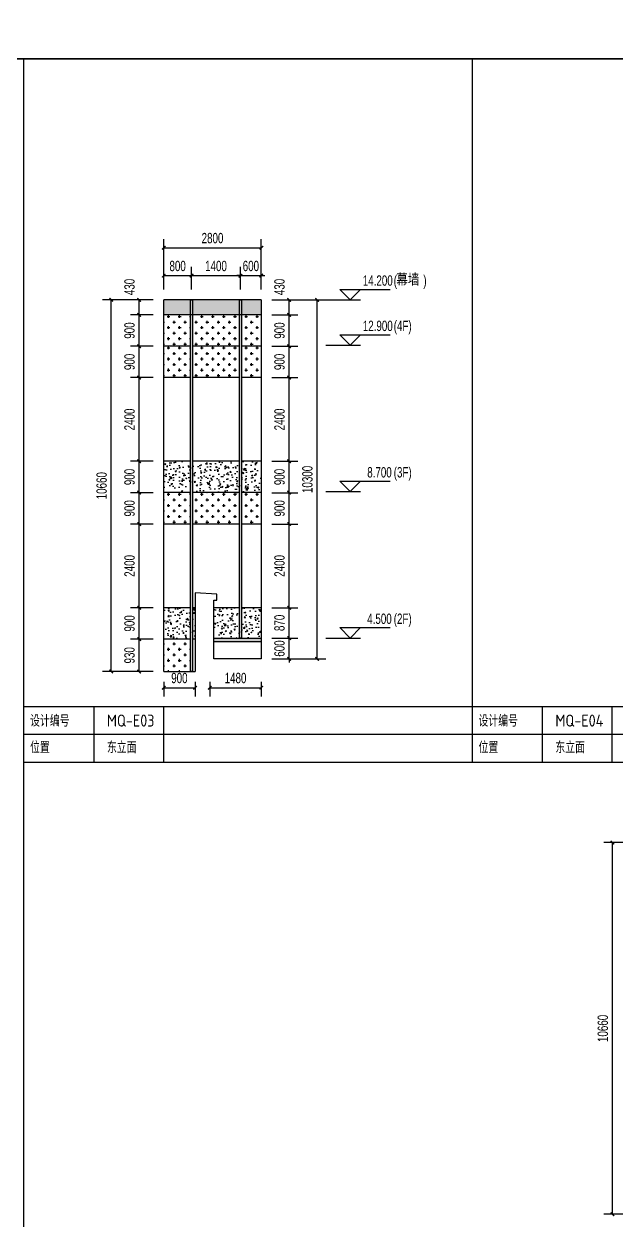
# Model space of a CAD drawing. Extents: x -3 to 440502, y -49243 to 59402.
# Drawn here: x 390238 to 407219, y 25095 to 59402 of the extents above; entities that cross this region are included whole.
import ezdxf

# ---------------------------------------------------------------- set-up
doc = ezdxf.new("R2010")
doc.units = 0
doc.header["$LTSCALE"] = 1000
doc.header["$MEASUREMENT"] = 0
doc.linetypes.add('ACAD_ISO05W100', pattern=[34, 24, -3, 0.5, -3, 0.5, -3])
for name, color, linetype in [('01-标注_尺寸', 124, 'Continuous'), ('01-标注_标高', 200, 'Continuous'), ('02-TEXT_标注', 130, 'Continuous'), ('05-填充_156', 156, 'Continuous'), ('05-填充_18', 18, 'Continuous'), ('05-填充_天正', 26, 'Continuous'), ('A-0-图名图例', 2, 'Continuous'), ('A-C_窗', 140, 'Continuous'), ('D_铝板', 181, 'Continuous'), ('E-立面', 255, 'Continuous')]:
    doc.layers.add(name, color=color, linetype=linetype)
doc.styles.add('_TCH_DIM', font='ros.shx', dxfattribs={"bigfont": 'jd.shx'})
doc.styles.add('_TCH_DIM_T3', font='ros.shx', dxfattribs={"width": 0.705882, "bigfont": 'jd.shx'})
doc.styles.get("Standard").update_dxf_attribs({"font": 'gbenor.shx', "bigfont": 'gbcbig.shx'})
doc.dimstyles.new('_TCH_ARCH&&100', dxfattribs={"dimtxt": 297.5, "dimasz": 100, "dimexe": 250, "dimexo": 300, "dimgap": 126.25, "dimtad": 1, "dimdec": 0, "dimzin": 0, "dimdsep": 46, "dimtxsty": '_TCH_DIM_T3', "dimblk": 'ARCHTICK', "dimcen": 0.09, "dimclrt": 7, "dimazin": 2, "dimtfac": 1, "dimtdec": 0, "dimtix": 1, "dimtmove": 2, "dimatfit": 3, "dimfxl": 0, "dimtolj": 1, "dimtzin": 0, "dimarcsym": 0})
pattern_1 = [(360, (416730.14, 75913.96), (158.75, 158.75), [79.375, -238.125]), (90, (416769.83, 75874.27), (-158.75, 158.75), [79.375, -238.125])]
pattern_2 = [(360, (416730.14, 80113.96), (158.75, 158.75), [79.375, -238.125]), (90, (416769.83, 80074.27), (-158.75, 158.75), [79.375, -238.125])]
pattern_3 = [(360, (416730.14, 81013.96), (158.75, 158.75), [79.375, -238.125]), (90, (416769.83, 80974.27), (-158.75, 158.75), [79.375, -238.125])]

# ---------------------------------------------------------------- blocks, each defined once
blk = doc.blocks.new('图框-A1')
for points, const_width in [([(0, 0), (841, 0), (841, 594), (0, 594)], 0.05), ([(766, 584), (25, 584), (25, 10), (766, 10)], 0.5)]:
    blk.add_lwpolyline(points, close=True, dxfattribs=dict(const_width=const_width))
at = {"const_width": 0.05}
blk.add_lwpolyline([(420.5, 594), (420.5, 592)], dxfattribs=at)
blk = doc.blocks.new('*U91')
for p, q in [((0, 1600), (12859, 1600)), ((0, 800), (12859, 800)), ((0, 0), (12859, 0))]:
    blk.add_line(p, q)
for points in [[(2000, 1600), (2000, 0)], [(4000, 1600), (4000, 0)]]:
    blk.add_lwpolyline(points)
for s, p in [('设计编号', (176, 1020)), ('位置', (176, 258))]:
    blk.add_text(s, height=332.8).set_placement(p)
blk = doc.blocks.new('*U22')
at = {"layer": '05-填充_18'}
h = blk.add_hatch(color=256, dxfattribs=at)
h.dxf.hatch_style = 1
h.paths.add_polyline_path([(60, -10350), (0, -10350), (0, 310), (60, 310)])
blk.add_lwpolyline([(60, -10350), (0, -10350), (0, 310), (60, 310)], close=True)
blk = doc.blocks.new('*U53')
at = {"layer": '05-填充_18'}
h = blk.add_hatch(color=256, dxfattribs=at)
h.dxf.hatch_style = 1
h.paths.add_polyline_path([(60, -9390), (0, -9390), (0, 310), (60, 310)])
blk.add_lwpolyline([(60, -9390), (0, -9390), (0, 310), (60, 310)], close=True)
blk = doc.blocks.new('*U92')
for p, q in [((0, 1600), (29903, 1600)), ((0, 800), (29903, 800)), ((0, 0), (29903, 0))]:
    blk.add_line(p, q)
for points in [[(2000, 1600), (2000, 0)], [(4000, 1600), (4000, 0)]]:
    blk.add_lwpolyline(points)
for s, p in [('设计编号', (176, 1020)), ('位置', (176, 258))]:
    blk.add_text(s, height=332.8).set_placement(p)
blk = doc.blocks.new('_ArchTick')
at = {"color": 0, "linetype": 'ByBlock', "const_width": 0.4}
blk.add_lwpolyline([(-0.5, -0.5), (0.5, 0.5)], dxfattribs=at)
blk = doc.blocks.new('*D876')
at = {"layer": '01-标注_尺寸', "color": 0, "lineweight": -2, "transparency": 16777216}
for p, q in [((393946, 41758), (393292, 41758)), ((393542, 40828), (393542, 41758)), ((393946, 40828), (393292, 40828))]:
    blk.add_line(p, q, dxfattribs=at)
at = {"layer": 'Defpoints', "color": 0, "transparency": 16777216}
for p in [(393542, 41758), (394246, 41758), (394246, 40828)]:
    blk.add_point(p, dxfattribs=at)
at = {"layer": '01-标注_尺寸', "color": 0, "lineweight": -2, "transparency": 16777216, "xscale": 100, "yscale": 100, "zscale": 100}
for p, rotation in [((393542, 41758), 90), ((393542, 40828), 270)]:
    blk.add_blockref('_ArchTick', p, dxfattribs=dict(at, rotation=rotation))
at = {"layer": '01-标注_尺寸', "color": 7, "transparency": 16777216, "insert": (393267, 41293), "char_height": 297.5, "attachment_point": 5, "rotation": 90, "style": '_TCH_DIM_T3'}
blk.add_mtext('\\A1;930', dxfattribs=at)
blk = doc.blocks.new('*D877')
at = {"layer": '01-标注_尺寸', "color": 0, "lineweight": -2, "transparency": 16777216}
for p, q in [((393946, 42658), (393292, 42658)), ((393542, 41758), (393542, 42658)), ((393946, 41758), (393292, 41758))]:
    blk.add_line(p, q, dxfattribs=at)
at = {"layer": 'Defpoints', "color": 0, "transparency": 16777216}
for p in [(393542, 42658), (394246, 42658), (394246, 41758)]:
    blk.add_point(p, dxfattribs=at)
at = {"layer": '01-标注_尺寸', "color": 0, "lineweight": -2, "transparency": 16777216, "xscale": 100, "yscale": 100, "zscale": 100}
for p, rotation in [((393542, 42658), 90), ((393542, 41758), 270)]:
    blk.add_blockref('_ArchTick', p, dxfattribs=dict(at, rotation=rotation))
at = {"layer": '01-标注_尺寸', "color": 7, "transparency": 16777216, "insert": (393267, 42208), "char_height": 297.5, "attachment_point": 5, "rotation": 90, "style": '_TCH_DIM_T3'}
blk.add_mtext('\\A1;900', dxfattribs=at)
blk = doc.blocks.new('*D878')
at = {"layer": '01-标注_尺寸', "color": 0, "lineweight": -2, "transparency": 16777216}
for p, q in [((393946, 45058), (393292, 45058)), ((393542, 42658), (393542, 45058)), ((393946, 42658), (393292, 42658))]:
    blk.add_line(p, q, dxfattribs=at)
at = {"layer": 'Defpoints', "color": 0, "transparency": 16777216}
for p in [(393542, 45058), (394246, 45058), (394246, 42658)]:
    blk.add_point(p, dxfattribs=at)
at = {"layer": '01-标注_尺寸', "color": 0, "lineweight": -2, "transparency": 16777216, "xscale": 100, "yscale": 100, "zscale": 100}
for p, rotation in [((393542, 45058), 90), ((393542, 42658), 270)]:
    blk.add_blockref('_ArchTick', p, dxfattribs=dict(at, rotation=rotation))
at = {"layer": '01-标注_尺寸', "color": 7, "transparency": 16777216, "insert": (393267, 43858), "char_height": 297.5, "attachment_point": 5, "rotation": 90, "style": '_TCH_DIM_T3'}
blk.add_mtext('\\A1;2400', dxfattribs=at)
blk = doc.blocks.new('*D879')
at = {"layer": '01-标注_尺寸', "color": 0, "lineweight": -2, "transparency": 16777216}
for p, q in [((393946, 45958), (393292, 45958)), ((393542, 45058), (393542, 45958)), ((393946, 45058), (393292, 45058))]:
    blk.add_line(p, q, dxfattribs=at)
at = {"layer": 'Defpoints', "color": 0, "transparency": 16777216}
for p in [(393542, 45958), (394246, 45958), (394246, 45058)]:
    blk.add_point(p, dxfattribs=at)
at = {"layer": '01-标注_尺寸', "color": 0, "lineweight": -2, "transparency": 16777216, "xscale": 100, "yscale": 100, "zscale": 100}
for p, rotation in [((393542, 45958), 90), ((393542, 45058), 270)]:
    blk.add_blockref('_ArchTick', p, dxfattribs=dict(at, rotation=rotation))
at = {"layer": '01-标注_尺寸', "color": 7, "transparency": 16777216, "insert": (393267, 45508), "char_height": 297.5, "attachment_point": 5, "rotation": 90, "style": '_TCH_DIM_T3'}
blk.add_mtext('\\A1;900', dxfattribs=at)
blk = doc.blocks.new('*D880')
at = {"layer": '01-标注_尺寸', "color": 0, "lineweight": -2, "transparency": 16777216}
for p, q in [((393946, 46858), (393292, 46858)), ((393542, 45958), (393542, 46858)), ((393946, 45958), (393292, 45958))]:
    blk.add_line(p, q, dxfattribs=at)
at = {"layer": 'Defpoints', "color": 0, "transparency": 16777216}
for p in [(393542, 46858), (394246, 46858), (394246, 45958)]:
    blk.add_point(p, dxfattribs=at)
at = {"layer": '01-标注_尺寸', "color": 0, "lineweight": -2, "transparency": 16777216, "xscale": 100, "yscale": 100, "zscale": 100}
for p, rotation in [((393542, 46858), 90), ((393542, 45958), 270)]:
    blk.add_blockref('_ArchTick', p, dxfattribs=dict(at, rotation=rotation))
at = {"layer": '01-标注_尺寸', "color": 7, "transparency": 16777216, "insert": (393267, 46408), "char_height": 297.5, "attachment_point": 5, "rotation": 90, "style": '_TCH_DIM_T3'}
blk.add_mtext('\\A1;900', dxfattribs=at)
blk = doc.blocks.new('*D881')
at = {"layer": '01-标注_尺寸', "color": 0, "lineweight": -2, "transparency": 16777216}
for p, q in [((393946, 49258), (393292, 49258)), ((393542, 46858), (393542, 49258)), ((393946, 46858), (393292, 46858))]:
    blk.add_line(p, q, dxfattribs=at)
at = {"layer": 'Defpoints', "color": 0, "transparency": 16777216}
for p in [(393542, 49258), (394246, 49258), (394246, 46858)]:
    blk.add_point(p, dxfattribs=at)
at = {"layer": '01-标注_尺寸', "color": 0, "lineweight": -2, "transparency": 16777216, "xscale": 100, "yscale": 100, "zscale": 100}
for p, rotation in [((393542, 49258), 90), ((393542, 46858), 270)]:
    blk.add_blockref('_ArchTick', p, dxfattribs=dict(at, rotation=rotation))
at = {"layer": '01-标注_尺寸', "color": 7, "transparency": 16777216, "insert": (393267, 48058), "char_height": 297.5, "attachment_point": 5, "rotation": 90, "style": '_TCH_DIM_T3'}
blk.add_mtext('\\A1;2400', dxfattribs=at)
blk = doc.blocks.new('*D882')
at = {"layer": '01-标注_尺寸', "color": 0, "lineweight": -2, "transparency": 16777216}
for p, q in [((393946, 50158), (393292, 50158)), ((393542, 49258), (393542, 50158)), ((393946, 49258), (393292, 49258))]:
    blk.add_line(p, q, dxfattribs=at)
at = {"layer": 'Defpoints', "color": 0, "transparency": 16777216}
for p in [(393542, 50158), (394246, 50158), (394246, 49258)]:
    blk.add_point(p, dxfattribs=at)
at = {"layer": '01-标注_尺寸', "color": 0, "lineweight": -2, "transparency": 16777216, "xscale": 100, "yscale": 100, "zscale": 100}
for p, rotation in [((393542, 50158), 90), ((393542, 49258), 270)]:
    blk.add_blockref('_ArchTick', p, dxfattribs=dict(at, rotation=rotation))
at = {"layer": '01-标注_尺寸', "color": 7, "transparency": 16777216, "insert": (393267, 49708), "char_height": 297.5, "attachment_point": 5, "rotation": 90, "style": '_TCH_DIM_T3'}
blk.add_mtext('\\A1;900', dxfattribs=at)
blk = doc.blocks.new('*D883')
at = {"layer": '01-标注_尺寸', "color": 0, "lineweight": -2, "transparency": 16777216}
for p, q in [((393946, 51058), (393292, 51058)), ((393542, 50158), (393542, 51058)), ((393946, 50158), (393292, 50158))]:
    blk.add_line(p, q, dxfattribs=at)
at = {"layer": 'Defpoints', "color": 0, "transparency": 16777216}
for p in [(393542, 51058), (394246, 51058), (394246, 50158)]:
    blk.add_point(p, dxfattribs=at)
at = {"layer": '01-标注_尺寸', "color": 0, "lineweight": -2, "transparency": 16777216, "xscale": 100, "yscale": 100, "zscale": 100}
for p, rotation in [((393542, 51058), 90), ((393542, 50158), 270)]:
    blk.add_blockref('_ArchTick', p, dxfattribs=dict(at, rotation=rotation))
at = {"layer": '01-标注_尺寸', "color": 7, "transparency": 16777216, "insert": (393267, 50608), "char_height": 297.5, "attachment_point": 5, "rotation": 90, "style": '_TCH_DIM_T3'}
blk.add_mtext('\\A1;900', dxfattribs=at)
blk = doc.blocks.new('*D884')
at = {"layer": '01-标注_尺寸', "color": 0, "lineweight": -2, "transparency": 16777216}
for p, q in [((393946, 51488), (393292, 51488)), ((393542, 51058), (393542, 51488)), ((393946, 51058), (393292, 51058))]:
    blk.add_line(p, q, dxfattribs=at)
at = {"layer": 'Defpoints', "color": 0, "transparency": 16777216}
for p in [(393542, 51488), (394246, 51488), (394246, 51058)]:
    blk.add_point(p, dxfattribs=at)
at = {"layer": '01-标注_尺寸', "color": 0, "lineweight": -2, "transparency": 16777216, "xscale": 100, "yscale": 100, "zscale": 100}
for p, rotation in [((393542, 51488), 90), ((393542, 51058), 270)]:
    blk.add_blockref('_ArchTick', p, dxfattribs=dict(at, rotation=rotation))
at = {"layer": '01-标注_尺寸', "color": 7, "transparency": 16777216, "insert": (393267, 51858), "char_height": 297.5, "attachment_point": 5, "rotation": 90, "style": '_TCH_DIM_T3'}
blk.add_mtext('\\A1;430', dxfattribs=at)
blk = doc.blocks.new('*D885')
at = {"layer": '01-标注_尺寸', "color": 0, "lineweight": -2, "transparency": 16777216}
for p, q in [((393924, 51488), (392492, 51488)), ((392742, 40828), (392742, 51488)), ((393924, 40828), (392492, 40828))]:
    blk.add_line(p, q, dxfattribs=at)
at = {"layer": 'Defpoints', "color": 0, "transparency": 16777216}
for p in [(392742, 51488), (394224, 51488), (394224, 40828)]:
    blk.add_point(p, dxfattribs=at)
at = {"layer": '01-标注_尺寸', "color": 0, "lineweight": -2, "transparency": 16777216, "xscale": 100, "yscale": 100, "zscale": 100}
for p, rotation in [((392742, 51488), 90), ((392742, 40828), 270)]:
    blk.add_blockref('_ArchTick', p, dxfattribs=dict(at, rotation=rotation))
at = {"layer": '01-标注_尺寸', "color": 7, "transparency": 16777216, "insert": (392467, 46158), "char_height": 297.5, "attachment_point": 5, "rotation": 90, "style": '_TCH_DIM_T3'}
blk.add_mtext('\\A1;10660', dxfattribs=at)
blk = doc.blocks.new('*D886')
at = {"layer": '01-标注_尺寸', "color": 0, "lineweight": -2, "transparency": 16777216}
for p, q in [((394246, 51788), (394246, 52433)), ((394246, 52183), (395046, 52183)), ((395046, 51788), (395046, 52433))]:
    blk.add_line(p, q, dxfattribs=at)
at = {"layer": 'Defpoints', "color": 0, "transparency": 16777216}
for p in [(395046, 52183), (394246, 51488), (395046, 51488)]:
    blk.add_point(p, dxfattribs=at)
at = {"layer": '01-标注_尺寸', "color": 0, "lineweight": -2, "transparency": 16777216, "xscale": 100, "yscale": 100, "zscale": 100, "rotation": 180}
blk.add_blockref('_ArchTick', (394246, 52183), dxfattribs=at)
at = {"layer": '01-标注_尺寸', "color": 0, "lineweight": -2, "transparency": 16777216, "xscale": 100, "yscale": 100, "zscale": 100}
blk.add_blockref('_ArchTick', (395046, 52183), dxfattribs=at)
at = {"layer": '01-标注_尺寸', "color": 7, "transparency": 16777216, "insert": (394646, 52458), "char_height": 297.5, "attachment_point": 5, "style": '_TCH_DIM_T3'}
blk.add_mtext('\\A1;800', dxfattribs=at)
blk = doc.blocks.new('*D887')
at = {"layer": '01-标注_尺寸', "color": 0, "lineweight": -2, "transparency": 16777216}
for p, q in [((395046, 51788), (395046, 52433)), ((395046, 52183), (396446, 52183)), ((396446, 51788), (396446, 52433))]:
    blk.add_line(p, q, dxfattribs=at)
at = {"layer": 'Defpoints', "color": 0, "transparency": 16777216}
for p in [(396446, 52183), (395046, 51488), (396446, 51488)]:
    blk.add_point(p, dxfattribs=at)
at = {"layer": '01-标注_尺寸', "color": 0, "lineweight": -2, "transparency": 16777216, "xscale": 100, "yscale": 100, "zscale": 100, "rotation": 180}
blk.add_blockref('_ArchTick', (395046, 52183), dxfattribs=at)
at = {"layer": '01-标注_尺寸', "color": 0, "lineweight": -2, "transparency": 16777216, "xscale": 100, "yscale": 100, "zscale": 100}
blk.add_blockref('_ArchTick', (396446, 52183), dxfattribs=at)
at = {"layer": '01-标注_尺寸', "color": 7, "transparency": 16777216, "insert": (395746, 52458), "char_height": 297.5, "attachment_point": 5, "style": '_TCH_DIM_T3'}
blk.add_mtext('\\A1;1400', dxfattribs=at)
blk = doc.blocks.new('*D888')
at = {"layer": '01-标注_尺寸', "color": 0, "lineweight": -2, "transparency": 16777216}
for p, q in [((396446, 52183), (396346, 52183)), ((396446, 51788), (396446, 52433)), ((396446, 52183), (397046, 52183)), ((397046, 51788), (397046, 52433)), ((397046, 52183), (397146, 52183))]:
    blk.add_line(p, q, dxfattribs=at)
at = {"layer": 'Defpoints', "color": 0, "transparency": 16777216}
for p in [(397046, 52183), (396446, 51488), (397046, 51488)]:
    blk.add_point(p, dxfattribs=at)
at = {"layer": '01-标注_尺寸', "color": 0, "lineweight": -2, "transparency": 16777216, "xscale": 100, "yscale": 100, "zscale": 100}
blk.add_blockref('_ArchTick', (396446, 52183), dxfattribs=at)
at = {"layer": '01-标注_尺寸', "color": 0, "lineweight": -2, "transparency": 16777216, "xscale": 100, "yscale": 100, "zscale": 100, "rotation": 180}
blk.add_blockref('_ArchTick', (397046, 52183), dxfattribs=at)
at = {"layer": '01-标注_尺寸', "color": 7, "transparency": 16777216, "insert": (396746, 52458), "char_height": 297.5, "attachment_point": 5, "style": '_TCH_DIM_T3'}
blk.add_mtext('\\A1;600', dxfattribs=at)
blk = doc.blocks.new('*D889')
at = {"layer": '01-标注_尺寸', "color": 0, "lineweight": -2, "transparency": 16777216}
for p, q in [((394246, 51975), (394246, 53233)), ((397046, 51975), (397046, 53233)), ((394246, 52983), (397046, 52983))]:
    blk.add_line(p, q, dxfattribs=at)
at = {"layer": 'Defpoints', "color": 0, "transparency": 16777216}
for p in [(397046, 52983), (394246, 51675), (397046, 51675)]:
    blk.add_point(p, dxfattribs=at)
at = {"layer": '01-标注_尺寸', "color": 0, "lineweight": -2, "transparency": 16777216, "xscale": 100, "yscale": 100, "zscale": 100, "rotation": 180}
blk.add_blockref('_ArchTick', (394246, 52983), dxfattribs=at)
at = {"layer": '01-标注_尺寸', "color": 0, "lineweight": -2, "transparency": 16777216, "xscale": 100, "yscale": 100, "zscale": 100}
blk.add_blockref('_ArchTick', (397046, 52983), dxfattribs=at)
at = {"layer": '01-标注_尺寸', "color": 7, "transparency": 16777216, "insert": (395646, 53258), "char_height": 297.5, "attachment_point": 5, "style": '_TCH_DIM_T3'}
blk.add_mtext('\\A1;2800', dxfattribs=at)
blk = doc.blocks.new('*D890')
at = {"layer": '01-标注_尺寸', "color": 0, "lineweight": -2, "transparency": 16777216}
for p, q in [((397346, 51488), (398093, 51488)), ((397843, 51058), (397843, 51488)), ((397346, 51058), (398093, 51058))]:
    blk.add_line(p, q, dxfattribs=at)
at = {"layer": 'Defpoints', "color": 0, "transparency": 16777216}
for p in [(397046, 51488), (397843, 51488), (397046, 51058)]:
    blk.add_point(p, dxfattribs=at)
at = {"layer": '01-标注_尺寸', "color": 0, "lineweight": -2, "transparency": 16777216, "xscale": 100, "yscale": 100, "zscale": 100}
for p, rotation in [((397843, 51488), 90), ((397843, 51058), 270)]:
    blk.add_blockref('_ArchTick', p, dxfattribs=dict(at, rotation=rotation))
at = {"layer": '01-标注_尺寸', "color": 7, "transparency": 16777216, "insert": (397568, 51858), "char_height": 297.5, "attachment_point": 5, "rotation": 90, "style": '_TCH_DIM_T3'}
blk.add_mtext('\\A1;430', dxfattribs=at)
blk = doc.blocks.new('*D891')
at = {"layer": '01-标注_尺寸', "color": 0, "lineweight": -2, "transparency": 16777216}
for p, q in [((397346, 51058), (398093, 51058)), ((397843, 50158), (397843, 51058)), ((397346, 50158), (398093, 50158))]:
    blk.add_line(p, q, dxfattribs=at)
at = {"layer": 'Defpoints', "color": 0, "transparency": 16777216}
for p in [(397046, 51058), (397843, 51058), (397046, 50158)]:
    blk.add_point(p, dxfattribs=at)
at = {"layer": '01-标注_尺寸', "color": 0, "lineweight": -2, "transparency": 16777216, "xscale": 100, "yscale": 100, "zscale": 100}
for p, rotation in [((397843, 51058), 90), ((397843, 50158), 270)]:
    blk.add_blockref('_ArchTick', p, dxfattribs=dict(at, rotation=rotation))
at = {"layer": '01-标注_尺寸', "color": 7, "transparency": 16777216, "insert": (397568, 50608), "char_height": 297.5, "attachment_point": 5, "rotation": 90, "style": '_TCH_DIM_T3'}
blk.add_mtext('\\A1;900', dxfattribs=at)
blk = doc.blocks.new('*D892')
at = {"layer": '01-标注_尺寸', "color": 0, "lineweight": -2, "transparency": 16777216}
for p, q in [((397346, 50158), (398093, 50158)), ((397843, 49258), (397843, 50158)), ((397346, 49258), (398093, 49258))]:
    blk.add_line(p, q, dxfattribs=at)
at = {"layer": 'Defpoints', "color": 0, "transparency": 16777216}
for p in [(397046, 50158), (397843, 50158), (397046, 49258)]:
    blk.add_point(p, dxfattribs=at)
at = {"layer": '01-标注_尺寸', "color": 0, "lineweight": -2, "transparency": 16777216, "xscale": 100, "yscale": 100, "zscale": 100}
for p, rotation in [((397843, 50158), 90), ((397843, 49258), 270)]:
    blk.add_blockref('_ArchTick', p, dxfattribs=dict(at, rotation=rotation))
at = {"layer": '01-标注_尺寸', "color": 7, "transparency": 16777216, "insert": (397568, 49708), "char_height": 297.5, "attachment_point": 5, "rotation": 90, "style": '_TCH_DIM_T3'}
blk.add_mtext('\\A1;900', dxfattribs=at)
blk = doc.blocks.new('*D893')
at = {"layer": '01-标注_尺寸', "color": 0, "lineweight": -2, "transparency": 16777216}
for p, q in [((397346, 49258), (398093, 49258)), ((397843, 46858), (397843, 49258)), ((397346, 46858), (398093, 46858))]:
    blk.add_line(p, q, dxfattribs=at)
at = {"layer": 'Defpoints', "color": 0, "transparency": 16777216}
for p in [(397046, 49258), (397843, 49258), (397046, 46858)]:
    blk.add_point(p, dxfattribs=at)
at = {"layer": '01-标注_尺寸', "color": 0, "lineweight": -2, "transparency": 16777216, "xscale": 100, "yscale": 100, "zscale": 100}
for p, rotation in [((397843, 49258), 90), ((397843, 46858), 270)]:
    blk.add_blockref('_ArchTick', p, dxfattribs=dict(at, rotation=rotation))
at = {"layer": '01-标注_尺寸', "color": 7, "transparency": 16777216, "insert": (397568, 48058), "char_height": 297.5, "attachment_point": 5, "rotation": 90, "style": '_TCH_DIM_T3'}
blk.add_mtext('\\A1;2400', dxfattribs=at)
blk = doc.blocks.new('*D894')
at = {"layer": '01-标注_尺寸', "color": 0, "lineweight": -2, "transparency": 16777216}
for p, q in [((397346, 46858), (398093, 46858)), ((397843, 45958), (397843, 46858)), ((397346, 45958), (398093, 45958))]:
    blk.add_line(p, q, dxfattribs=at)
at = {"layer": 'Defpoints', "color": 0, "transparency": 16777216}
for p in [(397046, 46858), (397843, 46858), (397046, 45958)]:
    blk.add_point(p, dxfattribs=at)
at = {"layer": '01-标注_尺寸', "color": 0, "lineweight": -2, "transparency": 16777216, "xscale": 100, "yscale": 100, "zscale": 100}
for p, rotation in [((397843, 46858), 90), ((397843, 45958), 270)]:
    blk.add_blockref('_ArchTick', p, dxfattribs=dict(at, rotation=rotation))
at = {"layer": '01-标注_尺寸', "color": 7, "transparency": 16777216, "insert": (397568, 46408), "char_height": 297.5, "attachment_point": 5, "rotation": 90, "style": '_TCH_DIM_T3'}
blk.add_mtext('\\A1;900', dxfattribs=at)
blk = doc.blocks.new('*D895')
at = {"layer": '01-标注_尺寸', "color": 0, "lineweight": -2, "transparency": 16777216}
for p, q in [((397346, 45958), (398093, 45958)), ((397843, 45058), (397843, 45958)), ((397346, 45058), (398093, 45058))]:
    blk.add_line(p, q, dxfattribs=at)
at = {"layer": 'Defpoints', "color": 0, "transparency": 16777216}
for p in [(397046, 45958), (397843, 45958), (397046, 45058)]:
    blk.add_point(p, dxfattribs=at)
at = {"layer": '01-标注_尺寸', "color": 0, "lineweight": -2, "transparency": 16777216, "xscale": 100, "yscale": 100, "zscale": 100}
for p, rotation in [((397843, 45958), 90), ((397843, 45058), 270)]:
    blk.add_blockref('_ArchTick', p, dxfattribs=dict(at, rotation=rotation))
at = {"layer": '01-标注_尺寸', "color": 7, "transparency": 16777216, "insert": (397568, 45508), "char_height": 297.5, "attachment_point": 5, "rotation": 90, "style": '_TCH_DIM_T3'}
blk.add_mtext('\\A1;900', dxfattribs=at)
blk = doc.blocks.new('*D896')
at = {"layer": '01-标注_尺寸', "color": 0, "lineweight": -2, "transparency": 16777216}
for p, q in [((397346, 45058), (398093, 45058)), ((397843, 42658), (397843, 45058)), ((397346, 42658), (398093, 42658))]:
    blk.add_line(p, q, dxfattribs=at)
at = {"layer": 'Defpoints', "color": 0, "transparency": 16777216}
for p in [(397046, 45058), (397843, 45058), (397046, 42658)]:
    blk.add_point(p, dxfattribs=at)
at = {"layer": '01-标注_尺寸', "color": 0, "lineweight": -2, "transparency": 16777216, "xscale": 100, "yscale": 100, "zscale": 100}
for p, rotation in [((397843, 45058), 90), ((397843, 42658), 270)]:
    blk.add_blockref('_ArchTick', p, dxfattribs=dict(at, rotation=rotation))
at = {"layer": '01-标注_尺寸', "color": 7, "transparency": 16777216, "insert": (397568, 43858), "char_height": 297.5, "attachment_point": 5, "rotation": 90, "style": '_TCH_DIM_T3'}
blk.add_mtext('\\A1;2400', dxfattribs=at)
blk = doc.blocks.new('*D897')
at = {"layer": '01-标注_尺寸', "color": 0, "lineweight": -2, "transparency": 16777216}
for p, q in [((397346, 42658), (398093, 42658)), ((397843, 41788), (397843, 42658)), ((397346, 41788), (398093, 41788))]:
    blk.add_line(p, q, dxfattribs=at)
at = {"layer": 'Defpoints', "color": 0, "transparency": 16777216}
for p in [(397046, 42658), (397843, 42658), (397046, 41788)]:
    blk.add_point(p, dxfattribs=at)
at = {"layer": '01-标注_尺寸', "color": 0, "lineweight": -2, "transparency": 16777216, "xscale": 100, "yscale": 100, "zscale": 100}
for p, rotation in [((397843, 42658), 90), ((397843, 41788), 270)]:
    blk.add_blockref('_ArchTick', p, dxfattribs=dict(at, rotation=rotation))
at = {"layer": '01-标注_尺寸', "color": 7, "transparency": 16777216, "insert": (397568, 42223), "char_height": 297.5, "attachment_point": 5, "rotation": 90, "style": '_TCH_DIM_T3'}
blk.add_mtext('\\A1;870', dxfattribs=at)
blk = doc.blocks.new('*D898')
at = {"layer": '01-标注_尺寸', "color": 0, "lineweight": -2, "transparency": 16777216}
for p, q in [((397843, 41788), (397843, 41888)), ((397346, 41788), (398093, 41788)), ((397843, 41188), (397843, 41788)), ((397346, 41188), (398093, 41188)), ((397843, 41188), (397843, 41088))]:
    blk.add_line(p, q, dxfattribs=at)
at = {"layer": 'Defpoints', "color": 0, "transparency": 16777216}
for p in [(397046, 41788), (397843, 41788), (397046, 41188)]:
    blk.add_point(p, dxfattribs=at)
at = {"layer": '01-标注_尺寸', "color": 0, "lineweight": -2, "transparency": 16777216, "xscale": 100, "yscale": 100, "zscale": 100}
for p, rotation in [((397843, 41788), 270), ((397843, 41188), 90)]:
    blk.add_blockref('_ArchTick', p, dxfattribs=dict(at, rotation=rotation))
at = {"layer": '01-标注_尺寸', "color": 7, "transparency": 16777216, "insert": (397568, 41488), "char_height": 297.5, "attachment_point": 5, "rotation": 90, "style": '_TCH_DIM_T3'}
blk.add_mtext('\\A1;600', dxfattribs=at)
blk = doc.blocks.new('*D899')
at = {"layer": '01-标注_尺寸', "color": 0, "lineweight": -2, "transparency": 16777216}
for p, q in [((397576, 51488), (398893, 51488)), ((398643, 41188), (398643, 51488)), ((397576, 41188), (398893, 41188))]:
    blk.add_line(p, q, dxfattribs=at)
at = {"layer": 'Defpoints', "color": 0, "transparency": 16777216}
for p in [(397276, 51488), (398643, 51488), (397276, 41188)]:
    blk.add_point(p, dxfattribs=at)
at = {"layer": '01-标注_尺寸', "color": 0, "lineweight": -2, "transparency": 16777216, "xscale": 100, "yscale": 100, "zscale": 100}
for p, rotation in [((398643, 51488), 90), ((398643, 41188), 270)]:
    blk.add_blockref('_ArchTick', p, dxfattribs=dict(at, rotation=rotation))
at = {"layer": '01-标注_尺寸', "color": 7, "transparency": 16777216, "insert": (398368, 46338), "char_height": 297.5, "attachment_point": 5, "rotation": 90, "style": '_TCH_DIM_T3'}
blk.add_mtext('\\A1;10300', dxfattribs=at)
blk = doc.blocks.new('*D967')
at = {"layer": '01-标注_尺寸', "color": 0, "lineweight": -2, "transparency": 16777216}
for p, q in [((408197, 35922), (406865, 35922)), ((407115, 25262), (407115, 35922)), ((408197, 25262), (406865, 25262))]:
    blk.add_line(p, q, dxfattribs=at)
at = {"layer": 'Defpoints', "color": 0, "transparency": 16777216}
for p in [(407115, 35922), (408497, 35922), (408497, 25262)]:
    blk.add_point(p, dxfattribs=at)
at = {"layer": '01-标注_尺寸', "color": 0, "lineweight": -2, "transparency": 16777216, "xscale": 100, "yscale": 100, "zscale": 100}
for p, rotation in [((407115, 35922), 90), ((407115, 25262), 270)]:
    blk.add_blockref('_ArchTick', p, dxfattribs=dict(at, rotation=rotation))
at = {"layer": '01-标注_尺寸', "color": 7, "transparency": 16777216, "insert": (406840, 30592), "char_height": 297.5, "attachment_point": 5, "rotation": 90, "style": '_TCH_DIM_T3'}
blk.add_mtext('\\A1;10660', dxfattribs=at)
blk = doc.blocks.new('*D1080')
at = {"layer": '01-标注_尺寸', "color": 0, "lineweight": -2, "transparency": 16777216}
for p, q in [((394246, 40528), (394246, 40115)), ((395146, 40528), (395146, 40115)), ((394246, 40365), (395146, 40365))]:
    blk.add_line(p, q, dxfattribs=at)
at = {"layer": 'Defpoints', "color": 0, "transparency": 16777216}
for p in [(394246, 40828), (395146, 40828), (395146, 40365)]:
    blk.add_point(p, dxfattribs=at)
at = {"layer": '01-标注_尺寸', "color": 0, "lineweight": -2, "transparency": 16777216, "xscale": 100, "yscale": 100, "zscale": 100, "rotation": 180}
blk.add_blockref('_ArchTick', (394246, 40365), dxfattribs=at)
at = {"layer": '01-标注_尺寸', "color": 0, "lineweight": -2, "transparency": 16777216, "xscale": 100, "yscale": 100, "zscale": 100}
blk.add_blockref('_ArchTick', (395146, 40365), dxfattribs=at)
at = {"layer": '01-标注_尺寸', "color": 7, "transparency": 16777216, "insert": (394696, 40640), "char_height": 297.5, "attachment_point": 5, "style": '_TCH_DIM_T3'}
blk.add_mtext('\\A1;900', dxfattribs=at)
blk = doc.blocks.new('*D1081')
at = {"layer": '01-标注_尺寸', "color": 0, "lineweight": -2, "transparency": 16777216}
for p, q in [((395566, 40528), (395566, 40115)), ((397046, 40528), (397046, 40115)), ((395566, 40365), (397046, 40365))]:
    blk.add_line(p, q, dxfattribs=at)
at = {"layer": 'Defpoints', "color": 0, "transparency": 16777216}
for p in [(395566, 40828), (397046, 40828), (397046, 40365)]:
    blk.add_point(p, dxfattribs=at)
at = {"layer": '01-标注_尺寸', "color": 0, "lineweight": -2, "transparency": 16777216, "xscale": 100, "yscale": 100, "zscale": 100, "rotation": 180}
blk.add_blockref('_ArchTick', (395566, 40365), dxfattribs=at)
at = {"layer": '01-标注_尺寸', "color": 0, "lineweight": -2, "transparency": 16777216, "xscale": 100, "yscale": 100, "zscale": 100}
blk.add_blockref('_ArchTick', (397046, 40365), dxfattribs=at)
at = {"layer": '01-标注_尺寸', "color": 7, "transparency": 16777216, "insert": (396306, 40640), "char_height": 297.5, "attachment_point": 5, "style": '_TCH_DIM_T3'}
blk.add_mtext('\\A1;1480', dxfattribs=at)

msp = doc.modelspace()

# ---------------------------------------------------------------- hatches: boundary and pattern name
at = {"layer": '05-填充_156'}
h = msp.add_hatch(dxfattribs=at)
h.set_pattern_fill('CROSS', color=136, scale=100, angle=90)
h.set_pattern_definition(pattern_3)
h.paths.add_polyline_path([(395015.9, 51058.2), (394245.9, 51058.2), (394245.9, 50158.2), (395015.9, 50158.2)])
h = msp.add_hatch(dxfattribs=at)
h.set_pattern_fill('CROSS', color=136, scale=100, angle=90)
h.set_pattern_definition(pattern_3)
h.paths.add_polyline_path([(396415.9, 51058.2), (395075.9, 51058.2), (395075.9, 50158.2), (396415.9, 50158.2)])
h = msp.add_hatch(dxfattribs=at)
h.set_pattern_fill('CROSS', color=136, scale=100, angle=90)
h.set_pattern_definition(pattern_3)
h.paths.add_polyline_path([(397045.9, 51058.2), (396475.9, 51058.2), (396475.9, 50158.2), (397045.9, 50158.2)])
h = msp.add_hatch(dxfattribs=at)
h.set_pattern_fill('CROSS', color=136, scale=100, angle=90)
h.set_pattern_definition(pattern_2)
h.paths.add_polyline_path([(395015.9, 50158.2), (394245.9, 50158.2), (394245.9, 49258.2), (395015.9, 49258.2)])
h = msp.add_hatch(dxfattribs=at)
h.set_pattern_fill('CROSS', color=136, scale=100, angle=90)
h.set_pattern_definition(pattern_2)
h.paths.add_polyline_path([(396415.9, 50158.2), (395075.9, 50158.2), (395075.9, 49258.2), (396415.9, 49258.2)])
h = msp.add_hatch(dxfattribs=at)
h.set_pattern_fill('CROSS', color=136, scale=100, angle=90)
h.set_pattern_definition(pattern_2)
h.paths.add_polyline_path([(397045.9, 50158.2), (396475.9, 50158.2), (396475.9, 49258.2), (397045.9, 49258.2)])
h = msp.add_hatch(dxfattribs=at)
h.set_pattern_fill('CROSS', color=136, scale=100, angle=90)
h.set_pattern_definition(pattern_1)
h.paths.add_polyline_path([(395015.9, 45958.2), (394245.9, 45958.2), (394245.9, 45058.2), (395015.9, 45058.2)])
h = msp.add_hatch(dxfattribs=at)
h.set_pattern_fill('CROSS', color=136, scale=100, angle=90)
h.set_pattern_definition(pattern_1)
h.paths.add_polyline_path([(396415.9, 45958.2), (395075.9, 45958.2), (395075.9, 45058.2), (396415.9, 45058.2)])
h = msp.add_hatch(dxfattribs=at)
h.set_pattern_fill('CROSS', color=136, scale=100, angle=90)
h.set_pattern_definition(pattern_1)
h.paths.add_polyline_path([(397045.9, 45958.2), (396475.9, 45958.2), (396475.9, 45058.2), (397045.9, 45058.2)])
h = msp.add_hatch(dxfattribs=at)
h.set_pattern_fill('CROSS', color=136, scale=100, angle=90)
h.set_pattern_definition(pattern_1)
h.paths.add_polyline_path([(395015.9, 41758.2), (394245.9, 41758.2), (394245.9, 40828.2), (395015.9, 40828.2)])
at = {"layer": '05-填充_18'}
h = msp.add_hatch(color=256, dxfattribs=at)
h.dxf.hatch_style = 1
h.paths.add_polyline_path([(394245.9, 51488.2), (394245.9, 51058.2), (397045.9, 51058.2), (397045.9, 51488.2)])
h = msp.add_hatch(color=256, dxfattribs=at)
h.dxf.hatch_style = 1
h.paths.add_polyline_path([(395685.9, 41688.2), (397045.9, 41688.2), (397045.9, 41788.2), (395685.9, 41788.2)])
at = {"layer": '05-填充_天正'}
h = msp.add_hatch(dxfattribs=at)
h.set_pattern_fill('AR-CONC', color=256, scale=200)
h.set_pattern_definition([(50, (0, 0), (364.36934, -31.87817), [38.1, -419.1]), (355, (0, 0), (-70.48565, 382.1133), [30.48, -335.28]), (100.451, (30.36, -2.66), (293.885, 350.23338), [32.38, -356.18]), (46.1842, (0, 101.6), (542.1581, -84.08466), [57.15, -628.65]), (96.6356, (45.2, 94.6), (474.8085, 494.8511), [48.57, -534.27]), (351.184, (0, 101.6), (474.8092, 494.8502), [45.72, -502.92]), (21, (50.8, 76.2), (303.22976, -204.53104), [38.1, -419.1]), (326, (50.8, 76.2), (123.60406, 368.37593), [30.48, -335.28]), (71.4514, (76.07, 59.16), (426.83298, 163.8457), [32.38, -356.18]), (37.5, (0, 0), (6.177207, 169.110078), [0, -331.216, 0, -340.36, 0, -336.55]), (7.5, (0, 0), (133.639325, 200.36115), [0, -194.056, 0, -323.596, 0, -128.27]), (327.5, (-113.28, 0), (271.18119, -11.45749), [0, -127, 0, -396.24, 0, -525.78]), (317.5, (-164.08, 0), (296.25836, 50.85298), [0, -165.1, 0, -263.144, 0, -373.38])])
h.paths.add_polyline_path([(396475.9, 45958.2), (397045.9, 45958.2), (397045.9, 46858.2), (396475.9, 46858.2)])
h.paths.add_polyline_path([(395075.9, 45958.2), (396415.9, 45958.2), (396415.9, 46858.2), (395075.9, 46858.2)])
h.paths.add_polyline_path([(394245.9, 45958.2), (395015.9, 45958.2), (395015.9, 46858.2), (394245.9, 46858.2)])
h.paths.add_polyline_path([(396475.9, 42658.2), (397045.9, 42658.2), (397045.9, 41788.2), (396475.9, 41788.2)])
h.paths.add_polyline_path([(395685.9, 41788.2), (396415.9, 41788.2), (396415.9, 42658.2), (395685.9, 42658.2)])
h.paths.add_polyline_path([(395075.9, 41758.2), (395145.9, 41758.2), (395145.9, 42658.2), (395075.9, 42658.2)])
h.paths.add_polyline_path([(394245.9, 41758.2), (395015.9, 41758.2), (395015.9, 42658.2), (394245.9, 42658.2)])

# ---------------------------------------------------------------- linework, layer by layer
at = {"layer": '01-标注_标高'}
for p, q in [((398892.9, 51488.2), (399892.9, 51488.2)), ((399592.9, 51488.2), (399292.9, 51788.2)), ((399292.9, 51788.2), (400742.9, 51788.2)), ((399592.9, 51488.2), (399892.9, 51788.2)), ((399592.9, 50188.2), (399292.9, 50488.2)), ((399292.9, 50488.2), (400742.9, 50488.2)), ((399592.9, 50188.2), (399892.9, 50488.2)), ((398892.9, 50188.2), (399892.9, 50188.2)), ((398892.9, 45988.2), (399892.9, 45988.2)), ((399592.9, 45988.2), (399292.9, 46288.2)), ((399292.9, 46288.2), (400742.9, 46288.2)), ((399592.9, 45988.2), (399892.9, 46288.2)), ((399592.9, 41788.2), (399292.9, 42088.2)), ((399292.9, 42088.2), (400742.9, 42088.2)), ((399592.9, 41788.2), (399892.9, 42088.2)), ((398892.9, 41788.2), (399892.9, 41788.2))]:
    msp.add_line(p, q, dxfattribs=at)
at = {"layer": 'A-0-图名图例'}
for points in [[(390238.2, 1000), (390238.2, 58400)], [(403097.3, 38228.2), (403097.3, 58400)]]:
    msp.add_lwpolyline(points, dxfattribs=at)
at = {"layer": 'A-C_窗'}
for points in [[(395015.9, 50158.2), (394245.9, 50158.2)], [(396415.9, 50158.2), (395075.9, 50158.2)], [(397045.9, 50158.2), (396475.9, 50158.2)], [(395015.9, 49258.2), (394245.9, 49258.2)], [(396415.9, 49258.2), (395075.9, 49258.2)], [(397045.9, 49258.2), (396475.9, 49258.2)], [(395015.9, 46858.2), (394245.9, 46858.2)], [(396415.9, 46858.2), (395075.9, 46858.2)], [(397045.9, 46858.2), (396475.9, 46858.2)], [(395015.9, 45958.2), (394245.9, 45958.2)], [(396415.9, 45958.2), (395075.9, 45958.2)], [(397045.9, 45958.2), (396475.9, 45958.2)], [(395015.9, 45058.2), (394245.9, 45058.2)], [(396415.9, 45058.2), (395075.9, 45058.2)], [(397045.9, 45058.2), (396475.9, 45058.2)], [(395015.9, 42658.2), (394245.9, 42658.2)], [(395145.9, 42658.2), (395075.9, 42658.2)], [(396415.9, 42658.2), (395685.9, 42658.2)], [(397045.9, 42658.2), (396475.9, 42658.2)], [(395015.9, 41758.2), (394245.9, 41758.2)], [(395145.9, 41758.2), (395075.9, 41758.2)]]:
    msp.add_lwpolyline(points, dxfattribs=at)
at = {"layer": 'E-立面'}
for p, q in [((394245.9, 40828.2), (394245.9, 51488.2)), ((397045.9, 51488.2), (397045.9, 41188.2))]:
    msp.add_line(p, q, dxfattribs=at)
for points in [[(397045.9, 51488.2), (394245.9, 51488.2)], [(397045.9, 51058.2), (394245.9, 51058.2)], [(397045.9, 41188.2), (395685.9, 41188.2), (395685.9, 42878.2), (395765.9, 42878.2), (395765.9, 43048.2), (395145.9, 43088.2), (395145.9, 40828.2)], [(395685.9, 41788.2), (397045.9, 41788.2)], [(395685.9, 41688.2), (397045.9, 41688.2)], [(394245.9, 40828.2), (395145.9, 40828.2)]]:
    msp.add_lwpolyline(points, dxfattribs=at)

# ---------------------------------------------------------------- block references
at = {"xscale": 100, "yscale": 100, "zscale": 100}
msp.add_blockref('图框-A1', (356400, 0), dxfattribs=at)
at = {"layer": 'A-0-图名图例'}
for name, p in [('*U91', (390238.2, 38228.2)), ('*U92', (403097.3, 38228.2))]:
    msp.add_blockref(name, p, dxfattribs=at)
at = {"layer": 'D_铝板'}
for name, p in [('*U22', (395015.9, 51178.3)), ('*U53', (396415.9, 51178.3))]:
    msp.add_blockref(name, p, dxfattribs=at)

# ---------------------------------------------------------------- texts
at = {"layer": '02-TEXT_标注', "style": '_TCH_DIM', "width": 0.705882}
for s, p in [('14.200', (399955.4, 51893.2)), ('(', (400842.9, 51893.2)), (')', (401692.4, 51893.2)), ('12.900', (399955.4, 50593.2)), ('(4F)', (400842.9, 50593.2)), ('8.700', (400082.9, 46393.2)), ('(3F)', (400842.9, 46393.2)), ('4.500', (400082.9, 42193.2)), ('(2F)', (400842.9, 42193.2))]:
    msp.add_text(s, height=297.5, dxfattribs=at).set_placement(p)
at = {"layer": '02-TEXT_标注', "style": '_TCH_DIM'}
msp.add_text('幕墙', height=347.29, dxfattribs=at).set_placement((400916.4, 51893.2))
at = {"layer": '02-TEXT_标注', "linetype": 'ACAD_ISO05W100'}
for s, height, p in [('MQ-E03', 345, (392619.1, 39248.2)), ('MQ-E04', 345, (405478.3, 39248.2)), ('东立面', 332.77, (392619.1, 38486.3)), ('东立面', 332.77, (405478.3, 38486.3))]:
    msp.add_text(s, height=height, dxfattribs=at).set_placement(p)

# ---------------------------------------------------------------- dimensions: what is measured, and where the dimension line sits
at = {"layer": '01-标注_尺寸'}
for p1, p2, distance, picture, middle in [((394245.9, 51674.8), (397045.9, 51674.8), 1308, '*D889', (395645.9, 53257.8)), ((394245.9, 51488.2), (395045.9, 51488.2), 694.6, '*D886', (394645.9, 52457.8)), ((395045.9, 51488.2), (396445.9, 51488.2), 694.6, '*D887', (395745.9, 52457.8)), ((396445.9, 51488.2), (397045.9, 51488.2), 694.6, '*D888', (396745.9, 52457.8)), ((394224.3, 40828.2), (394224.3, 51488.2), 1482.3, '*D885', (392467, 46158.2)), ((397276.2, 41188.2), (397276.2, 51488.2), -1366.7, '*D899', (398367.9, 46338.2)), ((394245.9, 50158.2), (394245.9, 51058.2), 703.9, '*D883', (393267, 50608.2)), ((397045.9, 50158.2), (397045.9, 51058.2), -797.1, '*D891', (397567.9, 50608.2)), ((394245.9, 49258.2), (394245.9, 50158.2), 703.9, '*D882', (393267, 49708.2)), ((397045.9, 49258.2), (397045.9, 50158.2), -797.1, '*D892', (397567.9, 49708.2)), ((394245.9, 46858.2), (394245.9, 49258.2), 703.9, '*D881', (393267, 48058.2)), ((397045.9, 46858.2), (397045.9, 49258.2), -797.1, '*D893', (397567.9, 48058.2)), ((394245.9, 45958.2), (394245.9, 46858.2), 703.9, '*D880', (393267, 46408.2)), ((397045.9, 45958.2), (397045.9, 46858.2), -797.1, '*D894', (397567.9, 46408.2)), ((394245.9, 45058.2), (394245.9, 45958.2), 703.9, '*D879', (393267, 45508.2)), ((397045.9, 45058.2), (397045.9, 45958.2), -797.1, '*D895', (397567.9, 45508.2)), ((394245.9, 42658.2), (394245.9, 45058.2), 703.9, '*D878', (393267, 43858.2)), ((397045.9, 42658.2), (397045.9, 45058.2), -797.1, '*D896', (397567.9, 43858.2)), ((394245.9, 41758.2), (394245.9, 42658.2), 703.9, '*D877', (393267, 42208.2)), ((397045.9, 41788.2), (397045.9, 42658.2), -797.1, '*D897', (397567.9, 42223.2)), ((397045.9, 41188.2), (397045.9, 41788.2), -797.1, '*D898', (397567.9, 41488.2)), ((394245.9, 40828.2), (394245.9, 41758.2), 703.9, '*D876', (393267, 41293.2)), ((394245.9, 40828.2), (395145.9, 40828.2), -463.1, '*D1080', (394695.9, 40640.1)), ((395565.9, 40828.2), (397045.9, 40828.2), -463.1, '*D1081', (396305.9, 40640.1)), ((408497.3, 25262.3), (408497.3, 35922.3), 1382.7, '*D967', (406839.7, 30592.3))]:
    dim = msp.add_aligned_dim(p1=p1, p2=p2, distance=distance, dimstyle='_TCH_ARCH&&100', dxfattribs=at)
    dim.commit()
    dim.dimension.update_dxf_attribs({"geometry": picture, "text_midpoint": middle})
for base, p1, p2, picture, middle in [((393542, 51488.2), (394245.9, 51058.2), (394245.9, 51488.2), '*D884', (393267, 51858.2)), ((397842.9, 51488.2), (397045.9, 51058.2), (397045.9, 51488.2), '*D890', (397567.9, 51858.2))]:
    dim = msp.add_linear_dim(base=base, p1=p1, p2=p2, angle=90, dimstyle='_TCH_ARCH&&100', dxfattribs=at)
    dim.commit()
    dim.dimension.update_dxf_attribs({"geometry": picture, "text_midpoint": middle, "dimtype": 161})

doc.saveas('drawing.dxf')
